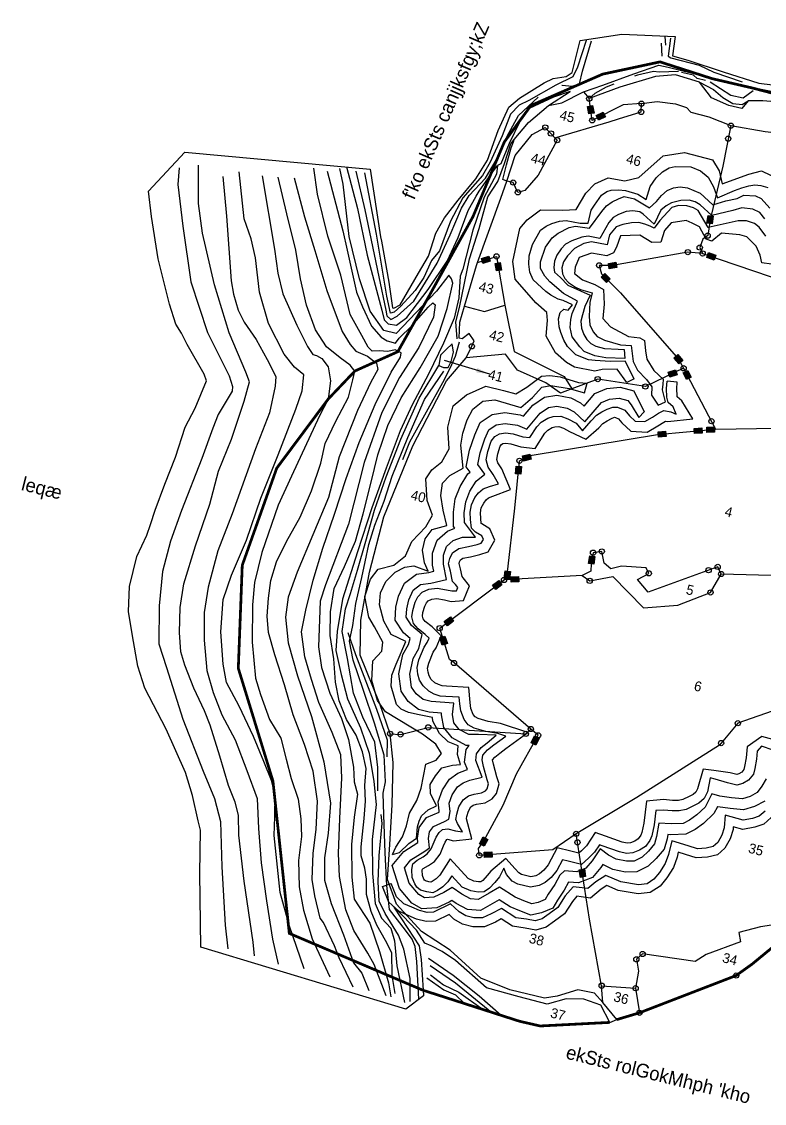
# Model space of a CAD drawing. Header units: metres. Extents: x 70 to 317387, y 33 to 1916751.
# Drawn here: x 312545 to 313901, y 1914344 to 1916320 of the extents above; entities that cross this region are included whole.
import ezdxf

# ---------------------------------------------------------------- set-up
doc = ezdxf.new("R2010")
doc.units = ezdxf.units.M
doc.header["$LTSCALE"] = 0.3
doc.header["$MEASUREMENT"] = 0
doc.linetypes.add('DASHDOT', pattern=[1, 0.5, -0.25, 0, -0.25])
doc.layers.get('0').update_dxf_attribs({"linetype": 'CONTINUOUS'})
for name, color, linetype in [('LINE_WATER', 4, 'CONTINUOUS'), ('OFF', 1, 'CONTINUOUS'), ('POLY_HATCH', 12, 'CONTINUOUS'), ('POLY_PARCEL', 6, 'CONTINUOUS'), ('POLY_WATER', 4, 'CONTINUOUS'), ('SYM_ARROW', 1, 'CONTINUOUS'), ('SYM_STONE', 1, 'CONTINUOUS'), ('TEXT_MAPOUT', 7, 'CONTINUOUS'), ('TEXT_PARCEL', 7, 'CONTINUOUS'), ('V_BOUND_LINE', 7, 'CONTINUOUS'), ('V_BOUND_STREAM_LINE', 7, 'DASHDOT')]:
    doc.layers.add(name, color=color, linetype=linetype)
doc.styles.get("Standard").update_dxf_attribs({"font": 'simplex.shx'})
doc.styles.add('TEXT_MAP', font='KRDEV050.TTF')
doc.dimstyles.get("Standard").update_dxf_attribs({"dimtxt": 0.18, "dimasz": 0.18, "dimexe": 0.18, "dimexo": 0.0625, "dimgap": 0.09, "dimtad": 0, "dimtih": 1, "dimtoh": 1, "dimdec": 4, "dimzin": 0, "dimdsep": 46, "dimtxsty": 'Standard', "dimcen": 0.09, "dimadec": 0, "dimazin": 0, "dimtfac": 1, "dimtdec": 4, "dimtofl": 0, "dimtmove": 0, "dimatfit": 3, "dimfxl": 1, "dimtolj": 1, "dimtzin": 0, "dimarcsym": 0})

# ---------------------------------------------------------------- blocks, each defined once
blk = doc.blocks.new('STONE')
blk.add_circle((0, 0), 0.582)
blk = doc.blocks.new('STONESQUAREFILLED')
blk.add_hatch(color=256).paths.add_polyline_path([(0.7, -0.48), (0.7, 0.48), (-0.7, 0.48), (-0.7, -0.48)])
blk.add_lwpolyline([(-0.7, 0.48), (0.7, 0.48), (0.7, -0.48), (-0.7, -0.48)], close=True)
blk = doc.blocks.new('TEXTARROW')
at = {"layer": 'SYM_ARROW'}
blk.add_leader([(0, 0), (8.64, 0)], dimstyle='Standard', override={"dimtxt": 2.5, "dimasz": 2.5, "dimexe": 1.25, "dimexo": 0.625, "dimgap": 0.625, "dimtad": 1, "dimtih": 0, "dimtoh": 0, "dimzin": 8, "dimcen": 2.5, "dimtofl": 1}, dxfattribs=at)
blk = doc.blocks.new('KLU')
at = {"layer": 'LINE_WATER'}
for points in [[(113.48, 193.27), (116.65, 195.31), (121.62, 198.63), (125.65, 201.26), (127.37, 201.31), (134.46, 201.36), (142.42, 201.41), (146.99, 201.61)], [(125.12, 205.27), (125.81, 203.03)], [(125.43, 206.63), (125.97, 205.12)], [(126.51, 206.57), (126.94, 203.27), (127.47, 203.13), (132.77, 203.04), (135.71, 202.46), (141.12, 201.99)], [(111.72, 202.44), (111.37, 197.38), (110.93, 195.47), (108.31, 193.24), (104.21, 189.36), (102.72, 188.1), (101.59, 186.14), (101.07, 181.91), (100.1, 176.72), (99.32, 174.06), (96.79, 169.22), (95.65, 164.55), (95.04, 158.84), (93.99, 156.79), (93.38, 153.43), (92.42, 150.77), (90.59, 147.33), (89.71, 145.98), (89.1, 145.67), (87.7, 148.51), (83.16, 159.01), (78.36, 169.35)], [(109.4, 193.45), (109.43, 193.49), (111.28, 193.77), (112.42, 194.51), (112.42, 196.91), (112.69, 202.61)], [(129.4, 201.03), (126.03, 200.07), (124.96, 199.95), (122.29, 198.58), (121.82, 198.25)], [(134.56, 200.6), (133.04, 200.6), (132.22, 201.03), (130, 200.98)], [(133.6, 200.07), (136.38, 199.35), (138.39, 198.39), (140.4, 197.77), (142.13, 198.01), (142.99, 198.92)], [(143.47, 200.88), (142.03, 199.16), (139.73, 199.06), (135.48, 200.54)], [(118.54, 195.95), (117.31, 195.09), (115.57, 193.44), (114.82, 192.32)], [(107.92, 189.32), (111.11, 192.72), (108.4, 191.02), (104.65, 187.92), (103.6, 185.35), (102.64, 180.86), (102.03, 176.89), (101.51, 176.45)], [(76.7, 169.26), (80.02, 162.81), (85.43, 151.56), (88.14, 146.02), (88.58, 145.02), (89.45, 144.54), (90.41, 145.45), (92.68, 148.81), (95.13, 156.53), (96.18, 162.15), (97.05, 167.34), (97.83, 169.92), (99.93, 173.71), (101.15, 177.68), (101.94, 182.08), (103.07, 186.22), (105.75, 190.32), (105.75, 190.32)], [(101.98, 144.06), (101.03, 147.03), (101.03, 149.71), (100.69, 158.74), (101.03, 164.52), (101.2, 170.53), (102.31, 173.64), (102.65, 177.13), (102.93, 180.9), (103.36, 181.81)], [(74.91, 169.61), (78.67, 162.75), (82.43, 154.91), (87.42, 145.81), (88.24, 144.21), (89.14, 143.68), (90.69, 143.8), (92.16, 145.64), (94.7, 151.48), (96.82, 157.32), (97.72, 162.02), (98.3, 167.2), (99.11, 170.1), (99.4, 171.15), (100.71, 174.6), (101.51, 176.45), (101.73, 174.89), (100.57, 170.28), (99.99, 163.93), (99.91, 156.63), (99.77, 155.29), (100.5, 151.4), (100.57, 147.59), (99.77, 142.69), (98.46, 136.56), (96.93, 130.42), (95.92, 125.3), (95.12, 118.08), (94.32, 110.42), (93.73, 102.03), (93.15, 92.99), (93.59, 87), (94.17, 83.63), (96.21, 79.6), (98.39, 75.57), (101.95, 71.03), (104.57, 66.93), (106.68, 62.1), (108.06, 58.14), (108.93, 51.79), (110.46, 45.8), (112.27, 40.61), (114.02, 38.25), (116.13, 36.9), (117.29, 34.83), (118.82, 30.51), (121.8, 24.38)], [(118.22, 24.74), (114.73, 29.72), (113.14, 31.51), (109.65, 34.85), (107.35, 38.18), (104.76, 43.81), (103.57, 47.84), (102.27, 54.06), (100.87, 61.38), (99.68, 65.41), (97.18, 68.95), (93.49, 73.68), (91.2, 77.41), (89.01, 81.14), (87.31, 85.38), (87.11, 89.41), (87.11, 95.03), (87.41, 101.16), (88.01, 107.68), (88.51, 114.5), (89.21, 121.42), (90.4, 128.84), (91.8, 135.26), (92.8, 138.3), (92.7, 139.14), (91.5, 139.39), (90.3, 138.75), (88.71, 138.5), (87.51, 138.15), (86.62, 138.7), (85.02, 140.44), (82.03, 143.67), (78.64, 150.2), (74.65, 156.52), (70.96, 163.54), (69.17, 167.97)], [(71.66, 167.97), (77.04, 158.11), (78.64, 154.93), (82.13, 147.91), (83.82, 145.57), (86.32, 142.53), (88.51, 140.99), (89.71, 140.64), (91.3, 140.59), (91.7, 141.63), (93.4, 144.37), (95.49, 148.4), (96.09, 149.35), (96.59, 149.1), (96.88, 146.86), (95.59, 140.84), (93.49, 134.71), (91.9, 127.69), (91, 118.08), (90.9, 106.48), (89.51, 94.79), (89.29, 91.63), (91, 83.53), (92.4, 80), (94.99, 75.77), (98.18, 71.84), (100.37, 68.4), (102.47, 63.77), (103.18, 61.18), (104.36, 59.14), (104.76, 54.91), (105.46, 49.98), (106.96, 44.25), (108.35, 40.42), (112.14, 36.89), (115.13, 32.26), (118.12, 27.13), (119.12, 24.79)], [(119.72, 25.56), (118.41, 28.58), (117.35, 32.58), (115.71, 34.5), (113.51, 36.83), (111.87, 38.99), (110.32, 41.81), (109.66, 44.54), (108.85, 46.38), (107.7, 48.38), (107.29, 49.97), (106.96, 52.3), (106.56, 55.12), (106.06, 58.26), (105.25, 61), (104.76, 64.06), (103.37, 66.88), (101.49, 69.53), (99.11, 71.86), (96.99, 74.84), (95.52, 77.98), (94.21, 82.03), (92.57, 85.99), (91.59, 90.19), (91.18, 94.48), (92.08, 98.85), (92.9, 103.79), (93.06, 108.98), (93.06, 114.9), (93.06, 120.08), (93.55, 125.68), (94.7, 131.19), (96.74, 137.27), (98.54, 143.68), (98.87, 148.95), (98.79, 153.73), (98.38, 154.42), (97.72, 154.95), (96.25, 151.56), (92.74, 145.4), (90.94, 142.33), (88.65, 142.29), (85.38, 145.11), (82.1, 150.38), (78.43, 157.44), (75.07, 166.38), (73.76, 169.04)], [(102.57, 25.93), (97.98, 33), (94.99, 38.38), (91.4, 48.19), (90.7, 51.52), (89.81, 55.36), (88.51, 57.8), (86.32, 60.83), (83.42, 64.77), (79.54, 69.5), (76.25, 73.13), (74.85, 76.27), (73.06, 81.89), (72.06, 87.72), (72.46, 92.35), (73.55, 99.17), (74.25, 107.28), (75.45, 115.7), (76.55, 124.51), (76.84, 128.04), (76.45, 130.98), (74.45, 131.92), (72.06, 133.77), (67.97, 138.5), (64.98, 143.62), (62.79, 149.55), (61.19, 152.68), (59.1, 155.92), (56.11, 164.04)], [(60.39, 164.33), (65.78, 151.89), (67.37, 147.81), (69.17, 144.37), (73.06, 139.44), (75.85, 136.11), (77.14, 134.96), (77.84, 134.91), (78.94, 134.66), (80.43, 133.42), (81.43, 131.08), (81.83, 127.74), (81.03, 124.41), (78.74, 112.51), (77.64, 106.78), (76.84, 97.67), (76.84, 92.05), (77.44, 88.01), (79.04, 81.39), (81.23, 75.17), (82.83, 72.53), (85.52, 68.5), (88.31, 65.66), (90.2, 62.23), (91.9, 58.99), (94.09, 55.65), (95.39, 52.32), (96.29, 49.18), (96.79, 44.85), (98.08, 40.22), (99.88, 36.29), (102.67, 31.56), (107.45, 25.63)], [(112.04, 24.84), (108.25, 29.42), (106.95, 31.31), (103.96, 34.94), (103.17, 35.59), (101.27, 39.33), (100.08, 42.06), (99.08, 46.79), (98.58, 51.12), (97.58, 56.15), (95.49, 61.28), (92.8, 65.61), (89.51, 70.34), (86.62, 75.27), (83.62, 80.2), (81.53, 83.83), (80.53, 86.67), (80.03, 89.91), (79.64, 93.14), (79.84, 96.68), (80.73, 100.71), (82.03, 105.64), (82.93, 110.77), (83.33, 116.09), (83.23, 119.73), (84.12, 124.16), (85.32, 128.99), (85.32, 132.22), (85.32, 133.87), (84.22, 134.71), (82.13, 135.56), (79.24, 136.9), (76.55, 139.44), (73.85, 143.38), (71.66, 147.81), (69.57, 152.64), (66.38, 158.66), (63.28, 164.78)], [(66.08, 165.38), (69.67, 158.91), (72.96, 153.43), (76.84, 146.91), (81.33, 140.29), (83.33, 138.35), (84.62, 137.4), (86.91, 137.05), (88.81, 136.21), (89.31, 135.16), (88.61, 132.62), (87.51, 127), (86.32, 117.99), (86.22, 110.37), (83.92, 95.78), (83.42, 90.95), (83.82, 87.32), (85.42, 82.89), (88.51, 77.46), (92.8, 70.84), (96.98, 63.42), (99.98, 56.4), (100.87, 50.98), (101.27, 46.44), (102.27, 42.51), (104.46, 38.68), (108.05, 33.65), (111.04, 29.12), (112.94, 27.68), (114.93, 24.94)], [(45.34, 162.09), (45.84, 159.11), (48.53, 151.94), (52.42, 142.43), (57.6, 134.21), (63.28, 127.49), (64.38, 125.75), (64.48, 124.91), (63.08, 120.18), (62.69, 117.54), (62.09, 111.71), (60.79, 101.61), (60.19, 95.68), (60.09, 89.96), (60.99, 83.73), (62.59, 77.01), (64.98, 73.18), (70.16, 64.77), (76.05, 56.45), (79.24, 52.12), (81.33, 48.29), (83.52, 40.37), (86.71, 30.17), (88.21, 26.13)], [(93.2, 26.03), (92.4, 28.42), (88.11, 38.78), (85.12, 46.69), (84.22, 50.23), (83.03, 52.37), (81.13, 55.01), (78.34, 59.84), (75.25, 64.87), (73.65, 67.2), (70.76, 70.74), (68.17, 74.37), (66.87, 76.61), (65.78, 79.95), (64.78, 84.38), (64.38, 88.71), (64.78, 95.93), (65.48, 103.95), (65.58, 110.17), (66.47, 116.39), (67.07, 123.71), (67.17, 127.34), (66.08, 128.89), (61.39, 135.11), (56.7, 142.93), (52.32, 151.54), (50.32, 156.67), (48.63, 163.39)], [(53.41, 162.49), (55.81, 155.62), (59.5, 144.37), (60.49, 142.13), (61.99, 139.49), (63.58, 137.65), (66.47, 135.11), (69.27, 132.07), (71.56, 129.44), (71.86, 127.69), (72.06, 122.76), (71.16, 115.74), (69.86, 103.25), (68.97, 96.03), (68.87, 89.21), (69.27, 84.58), (70.46, 79.65), (72.26, 74.42), (74.35, 70.79), (76.84, 67.25), (80.33, 63.42), (83.72, 58.49), (86.81, 53.96), (88.31, 48.73), (90.3, 42.81), (92.9, 36.29), (95.69, 29.77), (97.78, 25.63)], [(102.46, 143.56), (102.4, 140.84), (102.15, 139.19), (101.51, 136.22), (99.55, 129.12), (98.09, 123.68)], [(107.81, 60.63), (106.76, 64.75), (105.11, 69.08), (101.89, 73.01), (99.17, 76.85), (96.64, 82.73), (94.5, 87.26), (94.11, 91.39), (94.3, 94.35), (94.5, 98.78), (94.69, 104.27), (94.88, 110.15), (95.47, 116.52), (96.44, 123.86), (97.9, 131.88), (99.91, 138.51)], [(124.2, 25.57), (122.17, 32.18), (121.21, 34.74), (120.33, 35.92), (118.8, 37.18), (115.02, 40.17), (113.52, 44.28), (111.82, 49.98), (109.89, 56.64), (108.84, 60.48), (108.72, 62.56), (107.33, 67.2), (104.24, 72.48), (100.82, 77.75), (97.71, 82.67), (96.23, 85.86), (96.12, 88.79), (95.7, 92.79), (95.59, 97.64), (95.48, 100.57), (95.38, 103.82), (95.59, 107.5), (96.23, 112.14), (96.51, 116.92), (97.58, 124.44), (98.9, 131.91), (101.03, 137.72)], [(98.09, 123.68), (97.65, 120.28)], [(95.56, 87.33), (97.85, 83.78), (103.99, 75.04), (107.23, 70.04), (107.86, 67.06)], [(122.73, 24.79), (121.75, 28.88), (119.32, 33.74), (117.76, 36.02), (114.45, 39.28), (112.89, 41.17), (111.82, 44.53), (110.85, 49.24), (109.97, 55.03), (109.41, 56.56)], [(124.09, 33.25), (129.19, 31.33), (134.66, 28.84), (139.41, 26.33)], [(124.71, 32.01), (129.93, 30.08), (137.65, 26.45)], [(124.65, 29.71), (128.19, 28.34), (130.43, 27.97), (132.42, 26.81)], [(125.14, 30.39), (127.88, 29.21), (130.93, 28.59), (135.97, 26.57)]]:
    blk.add_lwpolyline(points, dxfattribs=at)
at = {"layer": 'OFF'}
for points in [[(110.67, 202.18), (117.75, 205.14), (127.28, 207.1)], [(103.87, 174.14), (103.1, 174.24)], [(40.95, 156.62), (45.63, 165.1), (79.15, 170.22)], [(124.83, 26.37), (122.29, 23.21), (83.32, 25.19)]]:
    blk.add_lwpolyline(points, dxfattribs=at)
at = {"layer": 'POLY_HATCH'}
for points in [[(152.06, 175.76), (150.52, 177.02), (149.5, 177.45), (148.01, 177.61), (146.51, 177.26), (141.52, 174.74), (139, 177.33), (138.06, 177.61), (136.76, 177.65), (135.31, 177.33), (134.2, 176.67), (132.63, 173.88), (132, 172.26), (131.15, 172.45), (130.13, 172.57), (129.03, 172.57), (127.73, 172.18), (126.24, 171.55), (125.21, 170.8), (124.39, 169.15), (124.39, 167.27), (121.48, 167.07), (120.22, 166.44), (118.8, 165.18), (117.88, 163.55), (117.41, 162.33), (117.37, 161.19), (117.77, 160.17), (118.36, 159.46), (119.22, 158.91), (120.64, 158.36), (121.66, 158.21), (123.86, 158.13), (123.84, 156.3), (124.12, 155.08), (124.35, 153.79), (124.86, 152.33), (125.73, 151.27), (126.67, 150.6), (128.09, 150.25), (131.15, 150.17), (133.04, 150.52), (134.1, 147.77), (135.28, 146.4), (137.29, 145.14), (138.49, 144.1), (138.84, 142.6), (140.42, 141.11), (141.6, 142.05), (140.54, 144.06), (140.38, 145.08), (140.25, 145.87)], [(154.28, 171.02), (152.55, 170.86), (151.91, 172.12), (150.81, 173.54), (148.76, 174.81), (147.41, 174.85), (144.08, 174.3), (142.76, 172.52), (141.65, 172.6), (139.91, 174.49), (138.49, 174.81), (137.28, 175.02), (134.77, 173.93), (133.91, 172.28), (133.75, 170.07), (132.17, 169.6), (129.78, 170.37), (126.33, 169.44), (126.17, 167.24), (125.86, 166.13), (124.8, 165.28), (121.98, 165.1), (120.01, 163.77), (119.7, 161.87), (119.86, 160.77), (121.59, 159.98), (123.96, 159.67), (125.7, 159.19), (126.46, 156.6), (126.87, 154.05), (128.56, 152.91), (132.21, 152), (134.23, 152.25), (135.17, 151.94), (135.81, 150.2), (136.44, 148.78), (138.17, 147.05), (140.25, 145.87)], [(132.52, 147.95), (129.13, 147.23), (127.1, 147.06), (125, 147.4), (124.02, 148.01), (122.26, 149.44), (121.51, 150.99), (121.24, 152.42), (121.19, 153.56), (121.63, 156), (118.79, 156.71), (115.87, 158.16), (114.72, 158.98), (113.67, 160.16), (113.33, 161.31), (113.57, 164.12), (114.35, 166.05), (115.19, 167.17), (116.93, 168.65), (117.98, 169.13), (120.55, 169.4), (121.98, 172.88), (122.55, 174.14), (123.43, 175.05), (124.38, 175.9), (125.3, 176.54), (127.19, 176.58), (130.28, 175.66), (131.24, 177.11), (131.82, 178.36), (132.6, 179.51), (133.65, 180.25), (134.77, 180.73), (136.12, 180.83), (138.56, 180.46), (141.31, 178.93), (143.44, 180.25), (145.37, 181.14), (146.39, 182.02), (148.49, 182.39), (149.58, 182.22), (151.54, 180.86)], [(151.12, 178.75), (149.97, 179.66), (148.58, 179.93), (146.61, 179.69), (145.09, 178.85), (141.63, 177.05), (139.07, 178.39), (138.08, 178.69), (136.93, 178.73), (135.47, 178.32), (133.95, 177.51), (133.1, 176.73), (132.36, 175.71), (131.78, 172.97), (129.44, 174.26), (128.73, 174.53), (127.44, 174.36), (126.29, 173.95), (125.05, 173.08), (124.27, 172.34), (123.73, 171.25), (122.81, 168.07), (120.64, 167.97), (119.56, 167.46), (117.97, 166.41), (117.02, 165.56), (116.44, 164.55), (115.97, 163.19), (115.83, 162.04), (115.97, 160.89), (116.31, 160.11), (117.56, 159.41), (119.22, 158.39), (123.59, 157.61), (123.12, 155.38), (123.08, 153.79), (123.12, 152.57), (123.53, 151.41), (124.2, 150.36), (124.98, 149.59), (125.86, 149.08), (126.85, 148.81), (128.44, 148.81), (130.91, 149.25), (131.99, 149.5), (132.52, 147.95)], [(127.72, 144.38), (123.98, 144.2), (122.33, 144.67), (119.98, 145.85), (117.63, 148.43), (117.16, 151.25), (116.69, 152.66), (114.33, 153.84), (109.63, 157.13), (108.45, 160.18), (108.22, 166.29), (109.16, 168.17), (111.04, 170.52), (115.04, 171.45), (117.39, 172.16), (118.33, 175.45), (119.52, 177.47), (121.64, 179.12), (124.69, 179.35), (127.05, 180.52), (130.39, 185.46), (133.99, 186.98), (139.28, 186.87), (140.94, 185.24), (142.08, 183.07), (146.34, 185.93), (148.45, 187.1), (155.27, 185.69)], [(135.07, 144.76), (132.7, 147.44), (130.06, 146.76), (127.35, 146.28), (126.17, 146.08), (123.66, 146.39), (121.83, 147.51), (120.91, 148.49), (120.07, 149.74), (119.49, 150.66), (119.02, 152.05), (119.05, 153.2), (119.56, 153.98), (120.37, 153.98), (120.88, 155.13), (119.08, 155.47), (118.13, 155.5), (116.64, 155.87), (115.59, 156.28), (112.84, 157.8), (111.92, 159.05), (111.38, 160.4), (111.11, 161.86), (111.15, 164.03), (111.96, 166.91), (112.81, 167.89), (113.65, 168.6), (114.91, 169.34), (116.09, 169.75), (118.67, 169.92), (120.09, 170.22), (120.02, 172.66), (120.39, 173.71), (121.24, 175.81), (122.02, 176.69), (122.73, 177.09), (123.98, 177.5), (125.27, 177.64), (127.61, 177.57), (129.3, 176.96), (129.44, 179.46), (130.11, 181.23), (131, 182.61), (132.01, 183.56), (132.99, 184.1), (135.77, 184.68), (137.64, 184.44), (139.26, 183.66), (140.65, 182.14), (141.86, 180.42), (144.54, 182.45), (145.73, 183.23), (146.88, 183.9), (147.9, 184.31), (148.98, 184.45), (150.27, 184.45)], [(176.1, 87.01), (173.31, 87.1), (171.18, 84.59), (171.46, 82.63), (171.58, 81.03), (171.58, 80.47), (171.31, 79.87), (170.88, 79.44), (170.54, 79.26), (169.32, 79.26), (166.31, 78.97), (164.35, 78.75), (164.24, 75.03), (164.09, 74.35), (163.71, 73.82), (163.06, 73.26), (162.09, 72.44), (161.35, 72.09), (160.33, 71.86), (158.71, 71.6), (155.74, 70.61), (156.25, 66.56), (156.32, 64.83), (156.23, 64.31), (155.93, 63.56), (155.42, 63.01), (154.74, 62.51), (154.16, 62.31), (153.24, 62.28), (150.06, 62.6), (148.06, 62.8), (147.08, 60.07), (146.42, 58.97), (146.04, 58.42), (144.53, 58.42), (141.99, 58.42), (141.14, 55.01), (140.63, 53.87), (140.01, 53.04), (139.42, 52.53), (138.59, 52.15), (136.88, 52.15), (136.29, 52.3), (135.52, 52.84), (133.36, 54.3), (131.28, 51.36), (130.83, 50.42), (130.27, 49.39), (129.96, 49.07), (129.6, 48.94), (128.72, 48.88), (127.63, 49.07), (123.57, 51.78), (122.45, 48.43), (121.96, 47.64), (121.35, 46.98), (121.17, 46.82), (120.82, 46.78), (120.13, 46.8), (119.96, 46.88), (119.82, 47.02), (119.39, 47.62), (119.12, 48.54), (119.11, 48.74), (119.19, 48.86), (120.02, 49.66), (120.89, 50.64), (121.56, 52.17), (121.8, 53.78), (121.93, 54.49), (122.13, 55.07), (122.13, 55.07), (122.22, 55.11), (123.38, 55.11), (126.52, 56.24), (124.72, 59.56), (124.66, 59.65), (124.63, 60), (124.69, 61.03), (124.94, 61.9), (125.25, 62.27), (125.82, 62.59), (127.26, 63.22), (128.35, 64.23), (128.86, 65.35), (128.94, 67.21), (128.24, 68.33), (127.06, 70.41), (126.72, 71.15), (126.72, 71.16), (126.97, 71.72), (127.72, 72.64), (128.58, 73.71), (131.77, 77.5), (126.5, 77.94), (124.23, 77.73), (122.38, 77.8), (121.74, 77.97), (121.3, 78.33), (120.62, 79.3), (120.23, 80.29), (119.36, 82.9), (115.31, 82.15), (114.56, 82), (113.83, 82.08), (113.1, 82.24), (112.35, 82.68), (111.81, 83.19), (111.47, 83.83), (111.19, 84.51), (111.19, 85.46), (111.48, 87.6), (111.85, 88.5), (112.18, 90.83), (110.18, 92.03), (108.75, 92.65), (108.23, 93.04), (108.01, 93.47), (107.94, 94.15), (107.97, 95.37), (108.12, 96.02), (108.37, 96.45), (108.91, 96.89), (109.81, 97.24), (111.18, 97.31), (112.45, 97.36), (114.61, 98.04), (115, 100.92), (113.53, 102.05), (113.28, 102.21), (112.69, 103.51), (112.21, 104.39), (112.19, 104.7), (112.28, 105.12), (112.64, 105.51), (113.9, 106.1), (115.48, 106.89), (116.83, 107.74), (117.49, 110.1), (116.09, 111.88), (114.46, 112.4), (114.34, 112.47), (114.03, 113.3), (113.74, 114.27), (113.68, 115.2), (113.88, 116.17), (114.18, 116.85), (114.5, 117.3), (115.2, 117.78), (118.04, 119.75), (115.58, 122.98), (114.6, 123.89), (114.27, 124.46), (114.22, 125.46), (114.31, 126.98), (114.47, 127.32), (114.67, 127.51), (115.15, 127.72), (116.1, 127.83), (117.97, 127.71), (120.59, 128.05), (121.66, 131.21), (122.03, 131.86), (122.68, 132.52), (123.14, 132.8), (123.84, 133), (124.72, 132.89), (125.92, 132.59), (129.15, 131.96), (130.92, 134.51), (131.48, 135.49), (132.1, 136.12), (132.75, 136.73), (133.25, 137.06), (133.41, 137.09), (134.03, 137), (134.79, 136.38), (136.77, 135.33), (139.7, 135.89), (141.3, 137.43), (142.17, 138.38), (142.43, 138.6), (142.85, 138.63), (147.19, 140.25), (144.44, 142.96), (143.47, 143.43), (143.38, 143.62), (143.01, 144.82), (142.82, 146.05)], [(142.82, 146.05), (140.97, 145.77)], [(175.89, 85.14), (173.66, 85.35), (173.12, 84.28), (173.33, 82.83), (173.45, 81.1), (173.45, 80.07), (172.88, 78.79), (172.01, 77.92), (171.02, 77.39), (169.28, 77.39), (166.93, 77.47), (165.98, 77.47), (166.13, 74.88), (165.84, 73.56), (165.1, 72.53), (164.27, 71.83), (163.12, 70.84), (161.96, 70.31), (160.68, 70.02), (159.16, 69.77), (157.79, 69.32), (158.12, 66.72), (158.21, 64.7), (158.04, 63.79), (157.55, 62.55), (156.68, 61.6), (155.61, 60.82), (154.49, 60.45), (153.17, 60.41), (149.87, 60.74), (149.33, 60.79), (148.78, 59.27), (148, 57.95), (147.01, 56.54), (144.53, 56.54), (143.46, 56.54), (142.92, 54.4), (142.26, 52.91), (141.4, 51.76), (140.45, 50.93), (139, 50.27), (136.65, 50.27), (135.49, 50.56), (134.21, 51.47), (133.43, 52.46), (133.07, 50.75), (132.5, 49.56), (131.79, 48.28), (131.01, 47.45), (129.98, 47.08), (128.62, 47), (126.92, 47.29), (124.57, 48.86), (124.16, 47.62), (123.46, 46.5), (122.67, 45.64), (121.97, 45.02), (120.9, 44.9), (119.7, 44.94), (118.88, 45.31), (118.38, 45.8), (117.68, 46.79), (117.27, 48.2), (117.18, 49.27), (117.76, 50.09), (118.67, 50.96), (119.29, 51.66), (119.74, 52.69), (119.95, 54.09), (120.11, 54.96), (120.44, 55.95), (120.94, 56.61), (121.85, 56.98), (123.29, 56.98), (124.57, 57.11), (123.29, 58.33), (122.83, 58.99), (122.75, 59.98), (122.83, 61.34), (123.25, 62.79), (124.03, 63.74), (124.98, 64.27), (126.22, 64.81), (126.8, 65.35), (127, 65.8), (127.04, 66.71), (126.63, 67.37), (125.39, 69.55), (124.86, 70.69), (124.82, 71.52), (125.36, 72.71), (126.26, 73.83), (127.13, 74.9), (128, 75.93), (126.51, 76.05), (124.28, 75.85), (122.1, 75.93), (120.86, 76.26), (119.91, 77.04), (118.96, 78.4), (118.46, 79.64), (118.09, 80.76), (115.67, 80.3), (114.64, 80.1), (113.52, 80.22), (112.41, 80.47), (111.21, 81.17), (110.31, 82.04), (109.77, 83.03), (109.31, 84.14), (109.31, 85.59), (109.65, 88.09), (110.02, 89), (110.15, 89.86), (109.32, 90.36), (107.79, 91.02), (106.76, 91.8), (106.18, 92.92), (106.06, 94.07), (106.1, 95.6), (106.35, 96.71), (106.93, 97.7), (107.96, 98.53), (109.4, 99.1), (111.09, 99.19), (112.13, 99.23), (112.91, 99.47), (112.99, 100.09), (112.46, 100.51), (111.8, 100.92), (111.01, 102.68), (110.35, 103.87), (110.31, 104.86), (110.56, 106.02), (111.51, 107.05), (113.08, 107.79), (114.56, 108.53), (115.22, 108.95), (115.43, 109.69), (114.97, 110.27), (113.69, 110.68), (112.83, 111.17), (112.25, 112.7), (111.88, 113.94), (111.8, 115.34), (112.08, 116.74), (112.54, 117.77), (113.16, 118.66), (114.19, 119.36), (115.68, 120.23), (114.28, 121.63), (113.12, 122.71), (112.42, 123.9), (112.34, 125.47), (112.46, 127.45), (112.91, 128.44), (113.62, 129.1), (114.65, 129.55), (116.05, 129.72), (117.91, 129.59), (119.19, 129.76), (119.94, 131.98), (120.52, 133.01), (121.51, 134), (122.38, 134.53), (123.7, 134.91), (125.06, 134.74), (126.71, 134.33), (128.19, 133.3), (129.27, 135.4), (129.97, 136.64), (130.79, 137.46), (131.58, 138.21), (132.53, 138.82), (133.35, 138.99), (134.8, 138.78), (135.83, 137.96), (137.07, 137.3), (138.8, 137.63), (139.96, 138.75), (140.86, 139.74), (141.69, 140.44), (142.97, 140.52), (144.04, 140.31), (143.2, 141.48), (142.08, 142.01), (141.63, 142.92), (141.18, 144.41), (140.97, 145.77)], [(135.07, 144.76), (133.9, 143.73), (131.59, 145.72), (128.97, 144.98), (127.72, 144.38)], [(176.64, 75.78), (175.07, 74.37), (173.28, 73.33), (170.87, 72.94), (168.58, 72.71), (168.53, 72.71), (168.22, 71.34), (166.82, 69.15), (165.57, 67.7), (164.16, 66.46), (161.55, 65.72), (161, 65.61), (161.06, 64.81), (160.98, 62.89), (160, 60.85), (158.91, 59.14), (157.11, 57.66), (155.13, 57.1), (152.77, 57.04), (150.79, 57.44), (150.57, 56.85), (149.55, 54.74), (147.31, 53.16), (145.48, 52.86), (145.11, 51.24), (144.33, 49.19), (143.84, 47.57), (142.08, 46.23), (140.29, 45.33), (138.16, 45.63), (136.25, 45.93), (134.04, 46.68), (133.3, 45.99), (131.2, 43.96), (128.85, 43.58), (126.57, 44.14), (125.66, 44.48), (125.25, 44.07), (123.32, 42.54), (120.73, 41.7), (118.7, 42.28), (115.88, 44.28), (113.62, 48.07), (115.01, 51.05), (117.14, 53.23), (116.87, 53.98), (116.69, 55.98), (117.58, 58.04), (119.54, 59.55), (119.53, 59.76), (118.95, 61.34), (119.18, 63.66), (119.97, 65.83), (121.17, 67.27), (122.56, 68.24), (122.72, 68.32), (121.86, 69.53), (121.56, 71.82), (121.95, 72.68), (121.39, 72.54), (118.58, 73.24), (116.67, 74.72), (115.7, 76.89), (115.66, 77.17), (113.44, 76.79), (111.38, 76.79), (109.23, 77.79), (107.52, 79.26), (106.36, 82.24), (106.22, 85.84), (106.8, 87.85), (106.8, 88.99), (105.39, 89.69), (103.34, 91.57), (102.93, 93.91), (102.93, 95.97), (103.37, 98.54), (105.1, 100.62), (107.2, 101.48), (108.04, 101.9), (107.56, 102.92), (107.06, 105.06), (107.3, 107.55), (108.71, 109.63), (109.91, 110.44), (109.56, 110.71), (108.93, 113.23), (108.68, 115.65), (109, 118.09), (109.8, 120.64), (110.11, 121.04), (109.22, 121.81), (109.07, 124.93), (109.3, 127.85), (109.74, 130.28), (111.49, 132.2), (113.67, 133.14), (116.48, 133.4), (117.12, 133.31), (118.27, 135.64), (119.98, 137.57), (122.11, 138.48), (124.67, 138.62), (126.63, 138.16), (127.38, 137.73), (128.73, 140.42), (130.63, 141.85), (132.94, 142.67), (135.54, 142.58), (138.29, 139.33), (137.55, 138.09)], [(113.16, 49.99), (113.43, 51.47), (114.14, 53.58), (114.37, 55.69), (114.37, 58.04), (115.08, 60.63), (115.31, 62.98), (115.08, 67.44), (116.73, 68.61), (117.43, 70.02), (116.02, 71.43), (113.2, 72.61), (110.84, 73.31), (105.67, 74.96), (103.79, 76.6), (101.91, 79.89), (101.2, 83.41), (102.38, 85.53), (102.14, 87.17), (100.02, 89.52), (98.61, 90.93), (96.97, 94.46), (97.2, 97.74), (98.14, 99.86), (100.73, 101.27), (102.38, 103.38), (102.85, 106.2), (104.69, 109.44), (105.39, 111.79), (103.75, 114.14), (102.57, 117.89), (103.28, 119.77), (104.69, 121.65), (105.39, 124.24), (104.22, 128), (104.22, 131.99), (106.1, 134.57), (109.16, 136.92), (112.45, 136.92), (114.8, 136.92), (116.45, 138.57), (118.57, 141.15), (119.98, 141.62), (121.86, 141.86), (125.39, 141.62), (126.91, 141.9)], [(113.16, 49.99), (114.34, 50.68), (115.57, 52.65), (116.19, 53.38), (116.71, 53.97), (116.36, 56.02), (116.42, 57.08), (116.63, 58.11), (117.51, 59.49), (118.84, 60.56), (117.18, 62.49), (116.78, 64.02), (117.31, 65.82), (118.11, 67.49), (119.84, 68.42), (121.24, 68.89), (120.31, 70.53), (120.04, 72.13), (118.04, 72.39), (116.18, 73.46), (114.45, 75.39), (114.25, 75.99), (111.78, 75.86), (109.78, 75.86), (108.31, 76.12), (107.32, 76.72), (105.58, 79.72), (105.18, 81.72), (105.45, 83.85), (106.18, 88.25), (103.29, 88.88), (101.42, 90.88), (99.89, 93.61), (99.55, 95.74), (100.02, 98.01), (101.29, 100.07), (102.75, 101.4), (104.29, 102), (107.08, 101.67), (106.02, 103), (105.15, 105.13), (105.08, 107.27), (105.95, 109.26), (108.35, 110.6), (107.04, 113.16), (105.97, 115.63), (105.71, 117.89), (106.71, 119.56), (108.71, 121.42), (107.31, 125.42), (107.11, 127.62), (107.31, 130.15), (107.84, 132.28), (109.24, 134.14), (111.31, 134.88), (116.24, 134.68), (117.86, 136.99), (119.06, 139.19), (120.59, 139.92), (123.99, 140.18), (126.86, 140.05), (126.91, 141.9)], [(175.94, 79.8), (175.51, 78.29), (174.97, 76.95), (173.89, 75.98), (172.6, 75.23), (170.61, 74.91), (168.51, 74.69), (166.95, 74.74), (166.36, 72.11), (165.23, 70.34), (164.16, 69.1), (163.19, 68.24), (161.09, 67.65), (158.89, 67.22), (159.07, 64.77), (159.02, 63.38), (158.27, 61.82), (157.41, 60.47), (156.17, 59.45), (154.83, 59.08), (152.94, 59.02), (151.38, 59.34), (149.66, 60.1), (148.75, 57.62), (147.99, 56.06), (146.54, 55.04), (144.28, 54.67), (143.64, 53.7), (143.21, 51.82), (142.45, 49.83), (142.13, 48.75), (141.03, 47.91), (139.95, 47.38), (138.45, 47.59), (136.73, 47.86), (133.55, 48.94), (131.94, 47.43), (130.27, 45.82), (128.93, 45.6), (127.15, 46.03), (125.16, 46.78), (123.93, 45.55), (122.37, 44.31), (120.7, 43.77), (119.57, 44.1), (117.36, 45.66), (115.86, 48.18), (116.66, 49.9), (118.76, 52.05), (119.41, 52.81), (118.82, 54.42), (118.71, 55.66), (119.19, 56.78), (120.91, 58.11), (121.55, 58.75), (121.5, 60.15), (120.96, 61.6), (121.12, 63.21), (121.72, 64.83), (122.52, 65.79), (123.6, 66.55), (125.64, 67.64), (123.76, 70.28), (123.6, 71.52), (124.19, 72.81), (125, 73.88), (126.29, 75.66), (123.12, 75.01), (121.39, 74.58), (119.46, 75.06), (118.27, 75.98), (117.63, 77.43), (117.36, 79.47), (113.27, 78.77), (111.82, 78.77), (110.31, 79.47), (109.18, 80.44), (108.32, 82.64), (108.22, 85.6), (108.78, 87.58), (108.78, 90.21), (106.52, 91.34), (105.18, 92.58), (104.91, 94.08), (104.91, 95.8), (105.23, 97.68), (106.31, 98.97), (108.03, 99.67), (110.66, 101.02), (109.44, 103.58), (109.06, 105.19), (109.22, 106.86), (110.13, 108.2), (111.64, 109.22), (113.95, 109.81), (111.32, 111.86), (110.89, 113.58), (110.67, 115.62), (110.94, 117.66), (111.59, 119.71), (112.82, 121.32), (111.16, 122.75), (111.05, 124.9), (111.27, 127.59), (111.59, 129.37), (112.66, 130.55), (114.17, 131.19), (116.43, 131.41), (118.26, 131.14), (119.93, 134.53), (121.16, 135.93), (122.56, 136.52), (124.5, 136.62), (125.9, 136.3), (128.21, 134.96), (130.29, 139.12), (131.58, 140.08), (133.25, 140.67), (134.86, 140.62), (135.67, 140.03), (137.55, 138.09)], [(177.14, 74.02), (176.31, 72.89), (175.24, 72.18), (173.7, 71.46), (170.25, 71.52), (170.64, 69.28), (170.58, 67.85), (170.17, 66.43), (169.51, 65.48), (168.38, 64.88), (166.84, 64.41), (165.06, 64.53), (161.97, 64.65), (161.97, 62.09), (161.79, 60.37), (161.2, 58.53), (160.48, 57.11), (159.47, 55.98), (157.99, 55.44), (154.72, 55.21), (151.81, 55.68), (150.33, 54.08), (149.2, 52.54), (148.19, 52.42), (146.53, 52.24), (145.54, 50.25), (144.71, 47.87), (143.46, 46.39), (142.45, 45.2), (141.33, 44.55), (139.72, 44.43), (137.76, 44.25), (134.79, 45.26), (133.25, 43.84), (131.88, 42.77), (130.34, 42.41), (128.85, 42.41), (127.49, 42.83), (125.59, 43.84), (122.93, 41.59), (121.86, 41.29), (120.38, 41.29), (118.89, 41.53), (117.35, 41.82), (115.75, 42.71), (114.2, 44.85)], [(178.54, 73.14), (177.47, 71.68), (176.05, 70.73), (174.05, 69.81), (172.21, 69.84), (172.29, 69.38), (172.22, 67.58), (171.67, 65.71), (170.64, 64.21), (169.01, 63.36), (167.03, 62.75), (164.97, 62.88), (163.61, 62.94), (163.61, 62.01), (163.41, 60.03), (162.72, 57.91), (161.86, 56.17), (160.42, 54.57), (158.33, 53.82), (154.65, 53.55), (152.42, 53.92), (151.6, 53.03), (150.1, 50.98), (148.37, 50.78), (147.6, 50.7), (147.06, 49.61), (146.17, 47.05), (144.72, 45.33), (143.52, 43.92), (141.82, 42.94), (139.86, 42.79), (137.56, 42.58), (135.19, 43.39), (134.32, 42.58), (132.61, 41.25), (130.53, 40.77), (128.61, 40.77), (126.86, 41.3), (125.8, 41.86), (123.72, 40.1), (122.09, 39.64), (120.25, 39.64), (118.61, 39.91), (116.78, 40.26), (114.63, 41.45), (112.83, 43.94), (114.2, 44.85)]]:
    blk.add_lwpolyline(points, dxfattribs=at)
at = {"layer": 'POLY_PARCEL'}
for points in [[(141.05, 193.75), (147.34, 194.21), (156.71, 195.42), (158.5, 195.93), (164.18, 196.06), (165.26, 197.97)], [(124.26, 193.72), (126.94, 194.81), (130.28, 195.2), (132.4, 195), (133.35, 194.36), (136.75, 194.33), (141.05, 193.75)], [(110.47, 183.88), (119.35, 189.06), (120.86, 190.04), (124.59, 192.24), (124.26, 193.72)], [(124.26, 193.72), (121.08, 192.69), (116.29, 188.6), (114.82, 192.32)], [(141.05, 193.75), (141.38, 186.2), (141.49, 176.2), (141.77, 173.28), (141.05, 172.42), (140.88, 170.83), (141.66, 169.91)], [(103.87, 174.14), (104.2, 179.03), (106.31, 183.46), (108.31, 185.3), (110.47, 183.88)], [(110.47, 183.88), (110.95, 183.56), (109.16, 176.56), (107.47, 173.24), (106.31, 172.61), (105.04, 174.14), (103.87, 174.14)], [(141.66, 169.91), (170.8, 167.41), (177.51, 166.93), (189.49, 168.6), (201.37, 170.37), (212.97, 179.9)], [(141.66, 169.91), (138.98, 169.49), (126.27, 163.84), (123.87, 163.26), (124.65, 161.89), (128.83, 159.36), (142, 150.14), (143.33, 148.77)], [(102.25, 158.41), (105.34, 160.35), (108.97, 152.08)], [(101.87, 150.13), (105.61, 150.08), (108.97, 152.08)], [(108.97, 152.08), (112.61, 144.28), (122.56, 142.1), (124.48, 140.22)], [(143.33, 148.77), (137.37, 143.87), (128.61, 143.09), (124.48, 140.22)], [(143.33, 148.77), (151.65, 139.41)], [(151.65, 139.41), (176.95, 146.14), (187.36, 148.24)], [(124.48, 140.22), (122.64, 138.94), (119.63, 140.14), (114.05, 141.17), (111.21, 143.43), (104.43, 141.11)], [(120.85, 103.46), (121.21, 104.5), (119.64, 116.63), (118.36, 125.21), (120.36, 126.74), (141.6, 135.89), (151.65, 139.41)], [(190.42, 119.62), (186.86, 119.59), (174.53, 117.42), (158.99, 114.03)], [(158.99, 114.03), (158.06, 115.14), (146.87, 107.63), (144.45, 109.37), (146.16, 110.97), (145.45, 111.86), (141.03, 111.04), (139.24, 110.08), (137.82, 110.83), (136.89, 112.79), (135.4, 112.18), (135.54, 110.15), (135.82, 108.84), (134.47, 107.66)], [(134.47, 107.66), (136.04, 107.06), (139.96, 108.84), (146.73, 104.67), (152.72, 106.63), (157.92, 110.3), (158.99, 114.03)], [(134.47, 107.66), (120.85, 103.46)], [(132.13, 78.27), (115.65, 86.58), (114.72, 87.02), (111.59, 92.11), (120.85, 103.46)], [(192.42, 99.26), (182.8, 97.73), (168.47, 88.37), (166.19, 83.71), (153.86, 70.79), (144.73, 61.71)], [(107.45, 71.26), (109.33, 71.61), (113.92, 74.06), (131.47, 77.19), (132.13, 78.27)], [(144.73, 61.71), (141.31, 57.84), (128.55, 53.67), (128.13, 54.85), (128.7, 56.3), (130.55, 63.6), (131.55, 69.69), (133.69, 77.48), (132.13, 78.27)], [(155.91, 35.98), (150.85, 47.23), (144.73, 61.71)], [(200.69, 63.07), (197.74, 62.84), (193.2, 60.66), (190.4, 58.83), (187, 55.69), (181.41, 53.34), (177.83, 51.42), (178.53, 49.85), (173.02, 46.1), (171.37, 44.35), (161.76, 43.39), (160.89, 42.17), (161.76, 40.17), (162.02, 37.03)], [(155.91, 35.98), (162.02, 37.03)], [(156.83, 33.07), (155.91, 35.98)], [(162.02, 37.03), (163.79, 32.85)]]:
    blk.add_lwpolyline(points, dxfattribs=at)
at = {"layer": 'POLY_WATER'}
for points in [[(127.28, 207.1), (127.66, 203.56), (130.53, 203.46), (137.34, 202.94), (144.14, 202.51), (149.12, 203.13)], [(79.15, 170.22), (83.95, 158.71), (84.3, 158.01), (87.44, 151.08), (89.19, 146.68), (89.45, 146.72), (90.41, 147.55), (92.25, 153.96), (93.29, 157.4), (93.56, 161.81), (94.43, 164.9), (96.09, 168.61), (98.27, 173.19), (99.49, 176.98), (100.1, 182.69), (100.98, 187.27), (102.46, 189.32), (106.13, 193.11), (107.53, 194.29), (109.8, 195.2), (110.67, 196.21), (110.67, 202.18)], [(165.26, 197.97), (164.26, 197.96), (156.6, 198.87), (147.78, 199.88), (145.58, 199.54), (142.99, 198.92), (142.22, 197.24), (139.83, 197.2), (136.38, 197.82), (133.6, 200.07), (129, 200.31), (125.55, 199.11), (119.71, 195.71), (114.82, 192.32)], [(107.92, 189.32), (110.13, 190.36), (113.48, 193.27)], [(113.48, 193.27), (114.82, 192.32)], [(103.36, 181.81), (105.1, 185.44), (107.92, 189.32)], [(103.1, 174.24), (103.1, 176.97), (103.19, 180.19), (103.33, 181.39), (103.36, 181.81)], [(102.25, 158.41), (103.54, 170.85), (103.87, 174.14)], [(101.87, 150.13), (102.19, 157.85), (102.25, 158.41)], [(83.32, 25.19), (79.93, 38.23), (78.14, 45.9), (77.34, 47.44), (75.25, 51.67), (72.96, 55.41), (67.67, 62.23), (62.09, 68.55), (59.89, 72.18), (57.6, 77.31), (55.81, 81.44), (54.91, 85.87), (54.91, 91.5), (55.71, 95.73), (55.91, 97.77), (56.11, 100.51), (56.7, 105.54), (57.4, 110.77), (57.8, 116.49), (58.7, 120.32), (59.5, 125.65), (58.8, 126.7), (54.51, 131.23), (53.01, 132.97), (51.62, 134.31), (49.62, 137.55), (45.64, 145.07), (42.55, 152.29), (40.95, 156.62)], [(102.31, 144.24), (101.75, 147.14), (101.87, 150.13)], [(104.43, 141.11), (104.91, 143.37), (105.08, 144.46), (103.9, 145.49), (102.9, 144.29), (102.31, 144.24)], [(107.45, 71.26), (104.32, 76.12), (98.73, 83.87), (97.28, 90.06), (96.72, 98.94), (96.83, 109.37), (98.84, 123.15), (101.97, 136.15), (104.43, 141.11)], [(156.83, 33.07), (154.99, 34.38), (151.88, 34.18), (148.47, 32.18), (146.33, 31.26), (139.88, 31.23), (134.2, 32), (127.56, 35.61), (121.64, 37.68), (116.05, 41.41), (113.37, 45.38), (112.25, 51.68), (110.91, 58.77), (109.23, 66.3), (107.45, 71.26)], [(158.97, 29.85), (156.63, 32.5), (153.37, 32.84), (150.21, 32.08), (147.08, 30.3), (141.81, 30.38), (135.65, 30.56), (128.94, 34.04), (126.2, 35.06), (124.03, 35.56), (122.78, 35.74), (120.72, 37.7), (117.77, 39.58), (115.7, 40.73), (119.12, 37.61), (121.89, 35.02), (122.84, 32.68), (124.56, 27.34)], [(160.07, 30.65), (156.83, 33.07)], [(158.97, 29.85), (160.07, 30.65)], [(124.56, 27.34), (124.83, 26.37)]]:
    blk.add_lwpolyline(points, dxfattribs=at)
blk.add_lwpolyline([(99.91, 138.51), (100.81, 138.4), (101.67, 138.58), (101.9, 139.78), (101.9, 141.53), (101.34, 142.95), (100.5, 141.7), (99.78, 140.45)], close=True, dxfattribs=at)
at = {"layer": 'V_BOUND_LINE', "const_width": 0.5}
for points in [[(163.79, 32.85), (179.25, 43.68), (181.6, 46.44), (186.57, 53.13), (190.3, 56.09), (193.82, 57.19), (200.57, 57.71)], [(160.07, 30.65), (163.79, 32.85)], [(124.56, 27.34), (127.75, 27.13), (142.94, 26.09), (146.8, 26.16), (158.97, 29.85)], [(124.52, 27.34), (124.56, 27.34)]]:
    blk.add_lwpolyline(points, dxfattribs=at)
at = {"layer": 'V_BOUND_STREAM_LINE', "ltscale": 10, "const_width": 0.5}
blk.add_lwpolyline([(124.52, 27.34), (98.38, 31.54), (88.8, 57.78), (77.74, 76.18), (73.92, 94.58), (75.76, 113.27), (81.83, 127.74), (85.32, 133.87), (92.06, 139.17), (95.18, 150.5), (99.43, 166.35), (101.7, 180.93), (104.82, 188.57), (116.12, 197.24), (125.72, 201.92), (135.65, 201.24), (143.19, 201.35), (153.81, 201.24)], dxfattribs=at)
at = {"layer": 'SYM_ARROW', "rotation": 177.1893784184226}
blk.add_blockref('TEXTARROW', (109.34, 139.23), dxfattribs=at)
at = {"layer": 'SYM_STONE', "ltscale": 10, "xscale": 0.8191227473247589, "yscale": 0.8191227473247589, "zscale": 0.8191227473247589}
for p in [(124.26, 193.72), (141.05, 193.75), (114.82, 192.32), (124.59, 192.24), (141.15, 191.34), (116.29, 188.6), (108.31, 185.3), (109.57, 184.47), (110.95, 183.56), (105.04, 174.14), (141.77, 173.28), (106.31, 172.61), (138.98, 169.49), (140.88, 170.83), (141.66, 169.91), (123.87, 163.26), (105.34, 160.35), (143.33, 148.77), (137.37, 143.87), (104.91, 143.37), (128.61, 143.09), (150.57, 140.62), (118.36, 125.21), (156.6, 114.16), (158.06, 115.14), (158.99, 114.03), (135.4, 112.18), (136.89, 112.79), (146.16, 110.97), (157.92, 110.3), (136.04, 107.06), (120.85, 103.46), (111.59, 92.11), (168.47, 88.37), (115.65, 86.58), (166.39, 84.13), (131.47, 77.19), (132.13, 78.27), (133.69, 77.48), (113.92, 74.06), (107.45, 71.26), (109.33, 71.61), (144.73, 61.71), (145.34, 60.27), (128.55, 53.67), (161.76, 43.39), (179.25, 43.68), (160.89, 42.17), (162.02, 37.03), (155.91, 35.98), (163.79, 32.85)]:
    blk.add_blockref('STONE', p, dxfattribs=at)
at = {"layer": 'SYM_STONE'}
for p, rotation in [((115.57, 190.42), 294.2183850400021), ((117.63, 189.74), 40.48049652948451), ((141.49, 176.2), 275.4476643433199), ((143.31, 169.77), 355.0908332687358), ((126.27, 163.84), 23.96857652358353), ((125.59, 161.32), 328.7906799906102), ((103.6, 159.26), 31.44115596039537), ((106.1, 158.61), 293.7247603430867), ((142, 150.14), 144.9956707272516), ((141.6, 147.35), 31.93522579059178), ((144.26, 147.73), 311.5983860799478), ((148.63, 138.35), 16.87552848871786), ((150.8, 139.11), 15.73351187674731), ((142.41, 136.17), 19.32004101348387), ((119.5, 126.09), 27.61413396308518), ((118.61, 123.51), 278.5072504177934), ((135.49, 110.82), 275.762946974215), ((121.21, 104.5), 97.36224809673709), ((122.72, 104.04), 17.14405047562938), ((119.88, 102.27), 50.95997640433115), ((112.91, 93.73), 50.78026029035947), ((112.84, 90.07), 301.6422060111903), ((133.4, 76.43), 79.67082094692418), ((128.7, 56.3), 75.7480914780818), ((147.56, 55.03), 292.8804424896589), ((130.11, 54.18), 18.07525499630183)]:
    blk.add_blockref('STONESQUAREFILLED', p, dxfattribs=dict(at, rotation=rotation))
at = {"layer": 'TEXT_MAPOUT', "style": 'TEXT_MAP'}
blk.add_text("f'ko ekSts canjjksfgy;kZ", height=2.5, rotation=80.5548, dxfattribs=at).set_placement((88.34, 166.6))
for s, p in [('leqæ', (31.39, 98.19)), ("ekSts rolGokMhph 'kho", (152.61, 21.52))]:
    blk.add_text(s, height=2.5, dxfattribs=at).set_placement(p)
at = {"layer": 'TEXT_PARCEL', "style": 'TEXT_MAP'}
for s, p in [('45', (110.36, 187.32)), ('46', (124.05, 182.5)), ('44', (107.14, 178.47)), ('43', (103.58, 153.44)), ('42', (107.54, 145.36)), ('41', (109.09, 138.31)), ('4', (156.94, 124.44)), ('40', (100.69, 113.59)), ('5', (153.52, 108.95)), ('6', (159.15, 92.26)), ('35', (175.89, 65.94)), ('34', (176.09, 45.42)), ('38', (141.05, 40.39)), ('36', (158.57, 33.76)), ('37', (148.1, 28.13))]:
    blk.add_text(s, height=1.8, dxfattribs=at).set_placement(p)

msp = doc.modelspace()

# ---------------------------------------------------------------- block references
at = {"xscale": 10.02128514854067, "yscale": 10.02128514854067, "zscale": 10.02128514854067, "rotation": 346.0747940350511}
msp.add_blockref('KLU', (312000.4, 1914585.2), dxfattribs=at)

doc.saveas('drawing.dxf')
